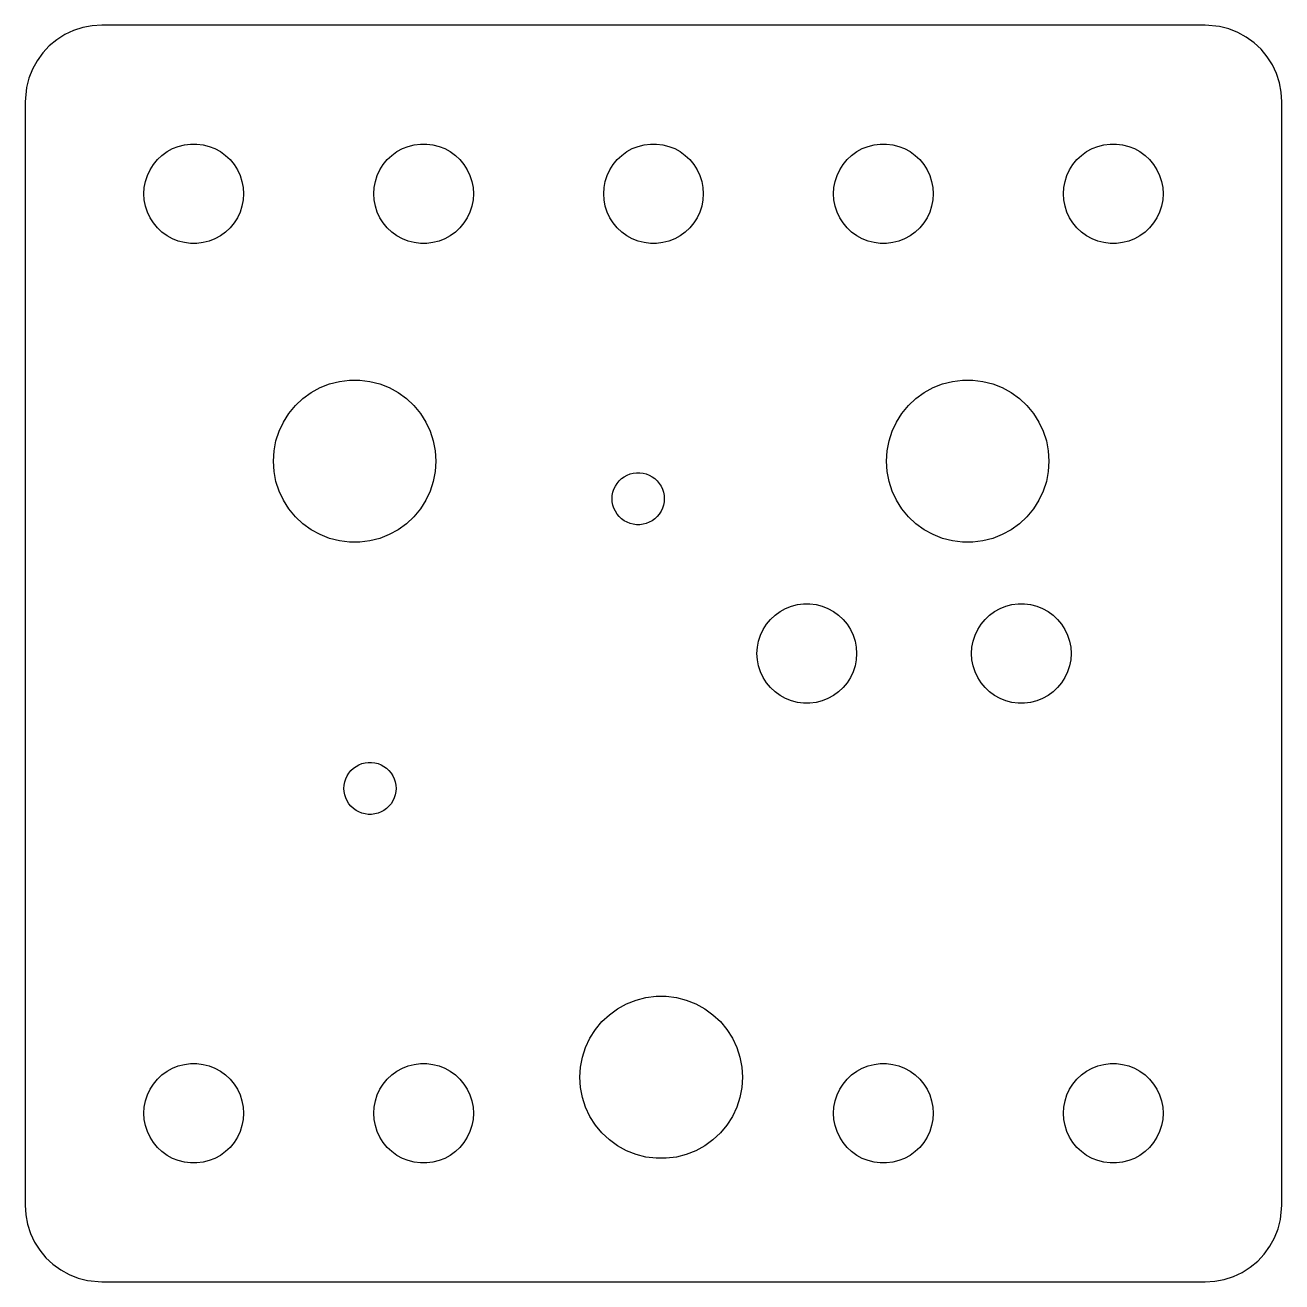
# Model space of a CAD drawing. Header units: metres. Extents: x -30 to 226, y -41 to 48.
# Drawn here: x 59 to 141, y -33.5 to 48.5 of the extents above; entities that cross this region are included whole.
import ezdxf

# ---------------------------------------------------------------- set-up
doc = ezdxf.new("R2010")
doc.units = ezdxf.units.M

msp = doc.modelspace()

# ---------------------------------------------------------------- linework, layer by layer
for p, q in [((63.3733, 48.4606), (62.7565, 48.3429)), ((64, 48.5), (63.3733, 48.4606)), ((136, 48.5), (64, 48.5)), ((136.937, 48.4114), (136, 48.5)), ((137.545, 48.2553), (136.937, 48.4114)), ((61.5912, 47.8815), (61.0611, 47.5451)), ((62.1594, 48.1489), (61.5912, 47.8815)), ((62.7565, 48.3429), (62.1594, 48.1489)), ((138.129, 48.0241), (137.545, 48.2553)), ((138.679, 47.7216), (138.129, 48.0241)), ((139.187, 47.3526), (138.679, 47.7216)), ((60.5773, 47.1448), (60.1474, 46.6871)), ((61.0611, 47.5451), (60.5773, 47.1448)), ((139.645, 46.9227), (139.187, 47.3526)), ((140.045, 46.4389), (139.645, 46.9227)), ((59.7784, 46.1791), (59.4759, 45.6289)), ((60.1474, 46.6871), (59.7784, 46.1791)), ((140.382, 45.9088), (140.045, 46.4389)), ((59.4759, 45.6289), (59.2447, 45.0451)), ((140.649, 45.3406), (140.382, 45.9088)), ((140.843, 44.7435), (140.649, 45.3406)), ((59.0886, 44.4369), (59, 43.5)), ((59.2447, 45.0451), (59.0886, 44.4369)), ((140.961, 44.1267), (140.843, 44.7435)), ((59, 43.5), (59, -28.5)), ((141, 43.5), (140.961, 44.1267)), ((141, -28.5), (141, 43.5)), ((67.9284, 40.0042), (68.2586, 40.2441)), ((68.2586, 40.2441), (68.6162, 40.4407)), ((68.6162, 40.4407), (68.9957, 40.5909)), ((68.9957, 40.5909), (69.391, 40.6924)), ((69.391, 40.6924), (69.7959, 40.7436)), ((69.7959, 40.7436), (70.2041, 40.7436)), ((70.2041, 40.7436), (70.609, 40.6924)), ((70.609, 40.6924), (71.0043, 40.5909)), ((71.0043, 40.5909), (71.3838, 40.4407)), ((71.3838, 40.4407), (71.7414, 40.2441)), ((71.7414, 40.2441), (72.0716, 40.0042)), ((82.9284, 40.0042), (83.2586, 40.2441)), ((83.2586, 40.2441), (83.6162, 40.4407)), ((83.6162, 40.4407), (83.9957, 40.5909)), ((83.9957, 40.5909), (84.391, 40.6924)), ((84.391, 40.6924), (84.7959, 40.7436)), ((84.7959, 40.7436), (85.2041, 40.7436)), ((85.2041, 40.7436), (85.609, 40.6924)), ((85.609, 40.6924), (86.0043, 40.5909)), ((86.0043, 40.5909), (86.3838, 40.4407)), ((86.3838, 40.4407), (86.7414, 40.2441)), ((86.7414, 40.2441), (87.0716, 40.0042)), ((97.9284, 40.0042), (98.2586, 40.2441)), ((98.2586, 40.2441), (98.6162, 40.4407)), ((98.6162, 40.4407), (98.9957, 40.5909)), ((98.9957, 40.5909), (99.391, 40.6924)), ((99.391, 40.6924), (99.7959, 40.7436)), ((99.7959, 40.7436), (100.204, 40.7436)), ((100.204, 40.7436), (100.609, 40.6924)), ((100.609, 40.6924), (101.004, 40.5909)), ((101.004, 40.5909), (101.384, 40.4407)), ((101.384, 40.4407), (101.741, 40.2441)), ((101.741, 40.2441), (102.072, 40.0042)), ((112.928, 40.0042), (113.259, 40.2441)), ((113.259, 40.2441), (113.616, 40.4407)), ((113.616, 40.4407), (113.996, 40.5909)), ((113.996, 40.5909), (114.391, 40.6924)), ((114.391, 40.6924), (114.796, 40.7436)), ((114.796, 40.7436), (115.204, 40.7436)), ((115.204, 40.7436), (115.609, 40.6924)), ((115.609, 40.6924), (116.004, 40.5909)), ((116.004, 40.5909), (116.384, 40.4407)), ((116.384, 40.4407), (116.741, 40.2441)), ((116.741, 40.2441), (117.072, 40.0042)), ((127.928, 40.0042), (128.259, 40.2441)), ((128.259, 40.2441), (128.616, 40.4407)), ((128.616, 40.4407), (128.996, 40.5909)), ((128.996, 40.5909), (129.391, 40.6924)), ((129.391, 40.6924), (129.796, 40.7436)), ((129.796, 40.7436), (130.204, 40.7436)), ((130.204, 40.7436), (130.609, 40.6924)), ((130.609, 40.6924), (131.004, 40.5909)), ((131.004, 40.5909), (131.384, 40.4407)), ((131.384, 40.4407), (131.741, 40.2441)), ((131.741, 40.2441), (132.072, 40.0042)), ((67.152, 39.0657), (67.3707, 39.4103)), ((67.3707, 39.4103), (67.6308, 39.7248)), ((67.6308, 39.7248), (67.9284, 40.0042)), ((72.0716, 40.0042), (72.3691, 39.7248)), ((72.3691, 39.7248), (72.6293, 39.4103)), ((72.6293, 39.4103), (72.848, 39.0657)), ((82.152, 39.0657), (82.3707, 39.4103)), ((82.3707, 39.4103), (82.6308, 39.7248)), ((82.6308, 39.7248), (82.9284, 40.0042)), ((87.0716, 40.0042), (87.3691, 39.7248)), ((87.3691, 39.7248), (87.6293, 39.4103)), ((87.6293, 39.4103), (87.848, 39.0657)), ((97.152, 39.0657), (97.3707, 39.4103)), ((97.3707, 39.4103), (97.6308, 39.7248)), ((97.6308, 39.7248), (97.9284, 40.0042)), ((102.072, 40.0042), (102.369, 39.7248)), ((102.369, 39.7248), (102.629, 39.4103)), ((102.629, 39.4103), (102.848, 39.0657)), ((112.152, 39.0657), (112.371, 39.4103)), ((112.371, 39.4103), (112.631, 39.7248)), ((112.631, 39.7248), (112.928, 40.0042)), ((117.072, 40.0042), (117.369, 39.7248)), ((117.369, 39.7248), (117.629, 39.4103)), ((117.629, 39.4103), (117.848, 39.0657)), ((127.152, 39.0657), (127.371, 39.4103)), ((127.371, 39.4103), (127.631, 39.7248)), ((127.631, 39.7248), (127.928, 40.0042)), ((132.072, 40.0042), (132.369, 39.7248)), ((132.369, 39.7248), (132.629, 39.4103)), ((132.629, 39.4103), (132.848, 39.0657)), ((66.8521, 38.3082), (66.9782, 38.6964)), ((66.9782, 38.6964), (67.152, 39.0657)), ((72.848, 39.0657), (73.0218, 38.6964)), ((73.0218, 38.6964), (73.1479, 38.3082)), ((81.8521, 38.3082), (81.9782, 38.6964)), ((81.9782, 38.6964), (82.152, 39.0657)), ((87.848, 39.0657), (88.0218, 38.6964)), ((88.0218, 38.6964), (88.1479, 38.3082)), ((96.8521, 38.3082), (96.9782, 38.6964)), ((96.9782, 38.6964), (97.152, 39.0657)), ((102.848, 39.0657), (103.022, 38.6964)), ((103.022, 38.6964), (103.148, 38.3082)), ((111.852, 38.3082), (111.978, 38.6964)), ((111.978, 38.6964), (112.152, 39.0657)), ((117.848, 39.0657), (118.022, 38.6964)), ((118.022, 38.6964), (118.148, 38.3082)), ((126.852, 38.3082), (126.978, 38.6964)), ((126.978, 38.6964), (127.152, 39.0657)), ((132.848, 39.0657), (133.022, 38.6964)), ((133.022, 38.6964), (133.148, 38.3082)), ((66.75, 37.5), (66.7756, 37.9073)), ((66.7756, 37.9073), (66.8521, 38.3082)), ((73.1479, 38.3082), (73.2244, 37.9073)), ((73.2244, 37.9073), (73.25, 37.5)), ((81.75, 37.5), (81.7756, 37.9073)), ((81.7756, 37.9073), (81.8521, 38.3082)), ((88.1479, 38.3082), (88.2244, 37.9073)), ((88.2244, 37.9073), (88.25, 37.5)), ((96.75, 37.5), (96.7756, 37.9073)), ((96.7756, 37.9073), (96.8521, 38.3082)), ((103.148, 38.3082), (103.224, 37.9073)), ((103.224, 37.9073), (103.25, 37.5)), ((111.75, 37.5), (111.776, 37.9073)), ((111.776, 37.9073), (111.852, 38.3082)), ((118.148, 38.3082), (118.224, 37.9073)), ((118.224, 37.9073), (118.25, 37.5)), ((126.75, 37.5), (126.776, 37.9073)), ((126.776, 37.9073), (126.852, 38.3082)), ((133.148, 38.3082), (133.224, 37.9073)), ((133.224, 37.9073), (133.25, 37.5)), ((66.7756, 37.0927), (66.75, 37.5)), ((66.8521, 36.6918), (66.7756, 37.0927)), ((73.2244, 37.0927), (73.1479, 36.6918)), ((73.25, 37.5), (73.2244, 37.0927)), ((81.7756, 37.0927), (81.75, 37.5)), ((81.8521, 36.6918), (81.7756, 37.0927)), ((88.2244, 37.0927), (88.1479, 36.6918)), ((88.25, 37.5), (88.2244, 37.0927)), ((96.7756, 37.0927), (96.75, 37.5)), ((96.8521, 36.6918), (96.7756, 37.0927)), ((103.224, 37.0927), (103.148, 36.6918)), ((103.25, 37.5), (103.224, 37.0927)), ((111.776, 37.0927), (111.75, 37.5)), ((111.852, 36.6918), (111.776, 37.0927)), ((118.224, 37.0927), (118.148, 36.6918)), ((118.25, 37.5), (118.224, 37.0927)), ((126.776, 37.0927), (126.75, 37.5)), ((126.852, 36.6918), (126.776, 37.0927)), ((133.224, 37.0927), (133.148, 36.6918)), ((133.25, 37.5), (133.224, 37.0927)), ((66.9782, 36.3036), (66.8521, 36.6918)), ((67.152, 35.9343), (66.9782, 36.3036)), ((73.0218, 36.3036), (72.848, 35.9343)), ((73.1479, 36.6918), (73.0218, 36.3036)), ((81.9782, 36.3036), (81.8521, 36.6918)), ((82.152, 35.9343), (81.9782, 36.3036)), ((88.0218, 36.3036), (87.848, 35.9343)), ((88.1479, 36.6918), (88.0218, 36.3036)), ((96.9782, 36.3036), (96.8521, 36.6918)), ((97.152, 35.9343), (96.9782, 36.3036)), ((103.022, 36.3036), (102.848, 35.9343)), ((103.148, 36.6918), (103.022, 36.3036)), ((111.978, 36.3036), (111.852, 36.6918)), ((112.152, 35.9343), (111.978, 36.3036)), ((118.022, 36.3036), (117.848, 35.9343)), ((118.148, 36.6918), (118.022, 36.3036)), ((126.978, 36.3036), (126.852, 36.6918)), ((127.152, 35.9343), (126.978, 36.3036)), ((133.022, 36.3036), (132.848, 35.9343)), ((133.148, 36.6918), (133.022, 36.3036)), ((67.3707, 35.5897), (67.152, 35.9343)), ((67.6308, 35.2752), (67.3707, 35.5897)), ((67.9284, 34.9958), (67.6308, 35.2752)), ((72.3691, 35.2752), (72.0716, 34.9958)), ((72.6293, 35.5897), (72.3691, 35.2752)), ((72.848, 35.9343), (72.6293, 35.5897)), ((82.3707, 35.5897), (82.152, 35.9343)), ((82.6308, 35.2752), (82.3707, 35.5897)), ((82.9284, 34.9958), (82.6308, 35.2752)), ((87.3691, 35.2752), (87.0716, 34.9958)), ((87.6293, 35.5897), (87.3691, 35.2752)), ((87.848, 35.9343), (87.6293, 35.5897)), ((97.3707, 35.5897), (97.152, 35.9343)), ((97.6308, 35.2752), (97.3707, 35.5897)), ((97.9284, 34.9958), (97.6308, 35.2752)), ((102.369, 35.2752), (102.072, 34.9958)), ((102.629, 35.5897), (102.369, 35.2752)), ((102.848, 35.9343), (102.629, 35.5897)), ((112.371, 35.5897), (112.152, 35.9343)), ((112.631, 35.2752), (112.371, 35.5897)), ((112.928, 34.9958), (112.631, 35.2752)), ((117.369, 35.2752), (117.072, 34.9958)), ((117.629, 35.5897), (117.369, 35.2752)), ((117.848, 35.9343), (117.629, 35.5897)), ((127.371, 35.5897), (127.152, 35.9343)), ((127.631, 35.2752), (127.371, 35.5897)), ((127.928, 34.9958), (127.631, 35.2752)), ((132.369, 35.2752), (132.072, 34.9958)), ((132.629, 35.5897), (132.369, 35.2752)), ((132.848, 35.9343), (132.629, 35.5897)), ((68.2586, 34.7559), (67.9284, 34.9958)), ((68.6162, 34.5593), (68.2586, 34.7559)), ((68.9957, 34.4091), (68.6162, 34.5593)), ((71.3838, 34.5593), (71.0043, 34.4091)), ((71.7414, 34.7559), (71.3838, 34.5593)), ((72.0716, 34.9958), (71.7414, 34.7559)), ((83.2586, 34.7559), (82.9284, 34.9958)), ((83.6162, 34.5593), (83.2586, 34.7559)), ((83.9957, 34.4091), (83.6162, 34.5593)), ((86.3838, 34.5593), (86.0043, 34.4091)), ((86.7414, 34.7559), (86.3838, 34.5593)), ((87.0716, 34.9958), (86.7414, 34.7559)), ((98.2586, 34.7559), (97.9284, 34.9958)), ((98.6162, 34.5593), (98.2586, 34.7559)), ((98.9957, 34.4091), (98.6162, 34.5593)), ((101.384, 34.5593), (101.004, 34.4091)), ((101.741, 34.7559), (101.384, 34.5593)), ((102.072, 34.9958), (101.741, 34.7559)), ((113.259, 34.7559), (112.928, 34.9958)), ((113.616, 34.5593), (113.259, 34.7559)), ((113.996, 34.4091), (113.616, 34.5593)), ((116.384, 34.5593), (116.004, 34.4091)), ((116.741, 34.7559), (116.384, 34.5593)), ((117.072, 34.9958), (116.741, 34.7559)), ((128.259, 34.7559), (127.928, 34.9958)), ((128.616, 34.5593), (128.259, 34.7559)), ((128.996, 34.4091), (128.616, 34.5593)), ((131.384, 34.5593), (131.004, 34.4091)), ((131.741, 34.7559), (131.384, 34.5593)), ((132.072, 34.9958), (131.741, 34.7559)), ((69.391, 34.3076), (68.9957, 34.4091)), ((69.7959, 34.2564), (69.391, 34.3076)), ((70.2041, 34.2564), (69.7959, 34.2564)), ((70.609, 34.3076), (70.2041, 34.2564)), ((71.0043, 34.4091), (70.609, 34.3076)), ((84.391, 34.3076), (83.9957, 34.4091)), ((84.7959, 34.2564), (84.391, 34.3076)), ((85.2041, 34.2564), (84.7959, 34.2564)), ((85.609, 34.3076), (85.2041, 34.2564)), ((86.0043, 34.4091), (85.609, 34.3076)), ((99.391, 34.3076), (98.9957, 34.4091)), ((99.7959, 34.2564), (99.391, 34.3076)), ((100.204, 34.2564), (99.7959, 34.2564)), ((100.609, 34.3076), (100.204, 34.2564)), ((101.004, 34.4091), (100.609, 34.3076)), ((114.391, 34.3076), (113.996, 34.4091)), ((114.796, 34.2564), (114.391, 34.3076)), ((115.204, 34.2564), (114.796, 34.2564)), ((115.609, 34.3076), (115.204, 34.2564)), ((116.004, 34.4091), (115.609, 34.3076)), ((129.391, 34.3076), (128.996, 34.4091)), ((129.796, 34.2564), (129.391, 34.3076)), ((130.204, 34.2564), (129.796, 34.2564)), ((130.609, 34.3076), (130.204, 34.2564)), ((131.004, 34.4091), (130.609, 34.3076)), ((77.6601, 24.5249), (78.2434, 24.8456)), ((78.2434, 24.8456), (78.8622, 25.0906)), ((78.8622, 25.0906), (79.5069, 25.2561)), ((79.5069, 25.2561), (80.1672, 25.3395)), ((80.1672, 25.3395), (80.8328, 25.3395)), ((80.8328, 25.3395), (81.4931, 25.2561)), ((81.4931, 25.2561), (82.1378, 25.0906)), ((82.1378, 25.0906), (82.7566, 24.8456)), ((82.7566, 24.8456), (83.3399, 24.5249)), ((117.66, 24.5249), (118.243, 24.8456)), ((118.243, 24.8456), (118.862, 25.0906)), ((118.862, 25.0906), (119.507, 25.2561)), ((119.507, 25.2561), (120.167, 25.3395)), ((120.167, 25.3395), (120.833, 25.3395)), ((120.833, 25.3395), (121.493, 25.2561)), ((121.493, 25.2561), (122.138, 25.0906)), ((122.138, 25.0906), (122.757, 24.8456)), ((122.757, 24.8456), (123.34, 24.5249)), ((76.6365, 23.6781), (77.1216, 24.1337)), ((77.1216, 24.1337), (77.6601, 24.5249)), ((83.3399, 24.5249), (83.8783, 24.1337)), ((83.8783, 24.1337), (84.3635, 23.6781)), ((116.636, 23.6781), (117.122, 24.1337)), ((117.122, 24.1337), (117.66, 24.5249)), ((123.34, 24.5249), (123.878, 24.1337)), ((123.878, 24.1337), (124.364, 23.6781)), ((75.8556, 22.6033), (76.2122, 23.1653)), ((76.2122, 23.1653), (76.6365, 23.6781)), ((84.3635, 23.6781), (84.7878, 23.1653)), ((84.7878, 23.1653), (85.1444, 22.6033)), ((115.856, 22.6033), (116.212, 23.1653)), ((116.212, 23.1653), (116.636, 23.6781)), ((124.364, 23.6781), (124.788, 23.1653)), ((124.788, 23.1653), (125.144, 22.6033)), ((75.5722, 22.0011), (75.8556, 22.6033)), ((85.1444, 22.6033), (85.4278, 22.0011)), ((115.572, 22.0011), (115.856, 22.6033)), ((125.144, 22.6033), (125.428, 22.0011)), ((75.2418, 20.7143), (75.3665, 21.3681)), ((75.3665, 21.3681), (75.5722, 22.0011)), ((85.4278, 22.0011), (85.6335, 21.3681)), ((85.6335, 21.3681), (85.7582, 20.7143)), ((115.242, 20.7143), (115.367, 21.3681)), ((115.367, 21.3681), (115.572, 22.0011)), ((125.428, 22.0011), (125.633, 21.3681)), ((125.633, 21.3681), (125.758, 20.7143)), ((75.2, 20.05), (75.2418, 20.7143)), ((85.7582, 20.7143), (85.8, 20.05)), ((115.2, 20.05), (115.242, 20.7143)), ((125.758, 20.7143), (125.8, 20.05)), ((75.2418, 19.3857), (75.2, 20.05)), ((85.8, 20.05), (85.7582, 19.3857)), ((115.242, 19.3857), (115.2, 20.05)), ((125.8, 20.05), (125.758, 19.3857)), ((75.3665, 18.7319), (75.2418, 19.3857)), ((85.7582, 19.3857), (85.6335, 18.7319)), ((97.7608, 18.7637), (97.9164, 18.9099)), ((97.9164, 18.9099), (98.0891, 19.0354)), ((98.0891, 19.0354), (98.2762, 19.1382)), ((98.2762, 19.1382), (98.4747, 19.2168)), ((98.4747, 19.2168), (98.6814, 19.2699)), ((98.6814, 19.2699), (98.8932, 19.2966)), ((98.8932, 19.2966), (99.1067, 19.2966)), ((99.1067, 19.2966), (99.3185, 19.2699)), ((99.3185, 19.2699), (99.5253, 19.2168)), ((99.5253, 19.2168), (99.7238, 19.1382)), ((99.7238, 19.1382), (99.9109, 19.0354)), ((99.9109, 19.0354), (100.084, 18.9099)), ((100.084, 18.9099), (100.239, 18.7637)), ((115.367, 18.7319), (115.242, 19.3857)), ((125.758, 19.3857), (125.633, 18.7319)), ((75.5722, 18.0989), (75.3665, 18.7319)), ((75.8556, 17.4967), (75.5722, 18.0989)), ((85.4278, 18.0989), (85.1444, 17.4967)), ((85.6335, 18.7319), (85.4278, 18.0989)), ((97.3534, 18.0228), (97.4194, 18.2258)), ((97.4194, 18.2258), (97.5103, 18.419)), ((97.5103, 18.419), (97.6247, 18.5992)), ((97.6247, 18.5992), (97.7608, 18.7637)), ((100.239, 18.7637), (100.375, 18.5992)), ((100.375, 18.5992), (100.49, 18.419)), ((100.49, 18.419), (100.581, 18.2258)), ((100.581, 18.2258), (100.647, 18.0228)), ((115.572, 18.0989), (115.367, 18.7319)), ((115.856, 17.4967), (115.572, 18.0989)), ((125.428, 18.0989), (125.144, 17.4967)), ((125.633, 18.7319), (125.428, 18.0989)), ((76.2122, 16.9347), (75.8556, 17.4967)), ((85.1444, 17.4967), (84.7878, 16.9347)), ((97.3, 17.6), (97.3134, 17.8131)), ((97.3134, 17.3869), (97.3, 17.6)), ((97.3134, 17.8131), (97.3534, 18.0228)), ((97.3534, 17.1772), (97.3134, 17.3869)), ((100.647, 18.0228), (100.687, 17.8131)), ((100.687, 17.3869), (100.647, 17.1772)), ((100.687, 17.8131), (100.7, 17.6)), ((100.7, 17.6), (100.687, 17.3869)), ((116.212, 16.9347), (115.856, 17.4967)), ((125.144, 17.4967), (124.788, 16.9347)), ((76.6365, 16.4219), (76.2122, 16.9347)), ((77.1216, 15.9663), (76.6365, 16.4219)), ((84.3635, 16.4219), (83.8783, 15.9663)), ((84.7878, 16.9347), (84.3635, 16.4219)), ((97.4194, 16.9742), (97.3534, 17.1772)), ((97.5103, 16.781), (97.4194, 16.9742)), ((97.6247, 16.6008), (97.5103, 16.781)), ((97.7608, 16.4363), (97.6247, 16.6008)), ((97.9164, 16.2901), (97.7608, 16.4363)), ((100.239, 16.4363), (100.084, 16.2901)), ((100.375, 16.6008), (100.239, 16.4363)), ((100.49, 16.781), (100.375, 16.6008)), ((100.581, 16.9742), (100.49, 16.781)), ((100.647, 17.1772), (100.581, 16.9742)), ((116.636, 16.4219), (116.212, 16.9347)), ((117.122, 15.9663), (116.636, 16.4219)), ((124.364, 16.4219), (123.878, 15.9663)), ((124.788, 16.9347), (124.364, 16.4219)), ((77.6601, 15.5751), (77.1216, 15.9663)), ((83.8783, 15.9663), (83.3399, 15.5751)), ((98.0891, 16.1646), (97.9164, 16.2901)), ((98.2762, 16.0618), (98.0891, 16.1646)), ((98.4747, 15.9832), (98.2762, 16.0618)), ((98.6814, 15.9301), (98.4747, 15.9832)), ((98.8932, 15.9034), (98.6814, 15.9301)), ((99.1067, 15.9034), (98.8932, 15.9034)), ((99.3185, 15.9301), (99.1067, 15.9034)), ((99.5253, 15.9832), (99.3185, 15.9301)), ((99.7238, 16.0618), (99.5253, 15.9832)), ((99.9109, 16.1646), (99.7238, 16.0618)), ((100.084, 16.2901), (99.9109, 16.1646)), ((117.66, 15.5751), (117.122, 15.9663)), ((123.878, 15.9663), (123.34, 15.5751)), ((78.2434, 15.2544), (77.6601, 15.5751)), ((78.8622, 15.0094), (78.2434, 15.2544)), ((79.5069, 14.8439), (78.8622, 15.0094)), ((80.1672, 14.7605), (79.5069, 14.8439)), ((80.8328, 14.7605), (80.1672, 14.7605)), ((81.4931, 14.8439), (80.8328, 14.7605)), ((82.1378, 15.0094), (81.4931, 14.8439)), ((82.7566, 15.2544), (82.1378, 15.0094)), ((83.3399, 15.5751), (82.7566, 15.2544)), ((118.243, 15.2544), (117.66, 15.5751)), ((118.862, 15.0094), (118.243, 15.2544)), ((119.507, 14.8439), (118.862, 15.0094)), ((120.167, 14.7605), (119.507, 14.8439)), ((120.833, 14.7605), (120.167, 14.7605)), ((121.493, 14.8439), (120.833, 14.7605)), ((122.138, 15.0094), (121.493, 14.8439)), ((122.757, 15.2544), (122.138, 15.0094)), ((123.34, 15.5751), (122.757, 15.2544)), ((108.996, 10.5909), (109.391, 10.6924)), ((109.391, 10.6924), (109.796, 10.7436)), ((109.796, 10.7436), (110.204, 10.7436)), ((110.204, 10.7436), (110.609, 10.6924)), ((110.609, 10.6924), (111.004, 10.5909)), ((122.996, 10.5909), (123.391, 10.6924)), ((123.391, 10.6924), (123.796, 10.7436)), ((123.796, 10.7436), (124.204, 10.7436)), ((124.204, 10.7436), (124.609, 10.6924)), ((124.609, 10.6924), (125.004, 10.5909)), ((107.631, 9.72478), (107.928, 10.0042)), ((107.928, 10.0042), (108.259, 10.2441)), ((108.259, 10.2441), (108.616, 10.4407)), ((108.616, 10.4407), (108.996, 10.5909)), ((111.004, 10.5909), (111.384, 10.4407)), ((111.384, 10.4407), (111.741, 10.2441)), ((111.741, 10.2441), (112.072, 10.0042)), ((112.072, 10.0042), (112.369, 9.72478)), ((121.631, 9.72478), (121.928, 10.0042)), ((121.928, 10.0042), (122.259, 10.2441)), ((122.259, 10.2441), (122.616, 10.4407)), ((122.616, 10.4407), (122.996, 10.5909)), ((125.004, 10.5909), (125.384, 10.4407)), ((125.384, 10.4407), (125.741, 10.2441)), ((125.741, 10.2441), (126.072, 10.0042)), ((126.072, 10.0042), (126.369, 9.72478)), ((106.978, 8.6964), (107.152, 9.06569)), ((107.152, 9.06569), (107.371, 9.41029)), ((107.371, 9.41029), (107.631, 9.72478)), ((112.369, 9.72478), (112.629, 9.41029)), ((112.629, 9.41029), (112.848, 9.06569)), ((112.848, 9.06569), (113.022, 8.6964)), ((120.978, 8.6964), (121.152, 9.06569)), ((121.152, 9.06569), (121.371, 9.41029)), ((121.371, 9.41029), (121.631, 9.72478)), ((126.369, 9.72478), (126.629, 9.41029)), ((126.629, 9.41029), (126.848, 9.06569)), ((126.848, 9.06569), (127.022, 8.6964)), ((106.776, 7.90732), (106.852, 8.30823)), ((106.852, 8.30823), (106.978, 8.6964)), ((113.022, 8.6964), (113.148, 8.30823)), ((113.148, 8.30823), (113.224, 7.90732)), ((120.776, 7.90732), (120.852, 8.30823)), ((120.852, 8.30823), (120.978, 8.6964)), ((127.022, 8.6964), (127.148, 8.30823)), ((127.148, 8.30823), (127.224, 7.90732)), ((106.75, 7.5), (106.776, 7.90732)), ((106.776, 7.09267), (106.75, 7.5)), ((113.224, 7.90732), (113.25, 7.5)), ((113.25, 7.5), (113.224, 7.09267)), ((120.75, 7.5), (120.776, 7.90732)), ((120.776, 7.09267), (120.75, 7.5)), ((127.224, 7.90732), (127.25, 7.5)), ((127.25, 7.5), (127.224, 7.09267)), ((106.852, 6.69176), (106.776, 7.09267)), ((106.978, 6.30359), (106.852, 6.69176)), ((113.148, 6.69176), (113.022, 6.30359)), ((113.224, 7.09267), (113.148, 6.69176)), ((120.852, 6.69176), (120.776, 7.09267)), ((120.978, 6.30359), (120.852, 6.69176)), ((127.148, 6.69176), (127.022, 6.30359)), ((127.224, 7.09267), (127.148, 6.69176)), ((107.152, 5.9343), (106.978, 6.30359)), ((107.371, 5.58969), (107.152, 5.9343)), ((112.848, 5.9343), (112.629, 5.58969)), ((113.022, 6.30359), (112.848, 5.9343)), ((121.152, 5.9343), (120.978, 6.30359)), ((121.371, 5.58969), (121.152, 5.9343)), ((126.848, 5.9343), (126.629, 5.58969)), ((127.022, 6.30359), (126.848, 5.9343)), ((107.631, 5.27521), (107.371, 5.58969)), ((107.928, 4.99582), (107.631, 5.27521)), ((108.259, 4.75592), (107.928, 4.99582)), ((112.072, 4.99582), (111.741, 4.75592)), ((112.369, 5.27521), (112.072, 4.99582)), ((112.629, 5.58969), (112.369, 5.27521)), ((121.631, 5.27521), (121.371, 5.58969)), ((121.928, 4.99582), (121.631, 5.27521)), ((122.259, 4.75592), (121.928, 4.99582)), ((126.072, 4.99582), (125.741, 4.75592)), ((126.369, 5.27521), (126.072, 4.99582)), ((126.629, 5.58969), (126.369, 5.27521)), ((108.616, 4.55931), (108.259, 4.75592)), ((108.996, 4.40906), (108.616, 4.55931)), ((109.391, 4.30756), (108.996, 4.40906)), ((109.796, 4.25641), (109.391, 4.30756)), ((110.204, 4.25641), (109.796, 4.25641)), ((110.609, 4.30756), (110.204, 4.25641)), ((111.004, 4.40906), (110.609, 4.30756)), ((111.384, 4.55931), (111.004, 4.40906)), ((111.741, 4.75592), (111.384, 4.55931)), ((122.616, 4.55931), (122.259, 4.75592)), ((122.996, 4.40906), (122.616, 4.55931)), ((123.391, 4.30756), (122.996, 4.40906)), ((123.796, 4.25641), (123.391, 4.30756)), ((124.204, 4.25641), (123.796, 4.25641)), ((124.609, 4.30756), (124.204, 4.25641)), ((125.004, 4.40906), (124.609, 4.30756)), ((125.384, 4.55931), (125.004, 4.40906)), ((125.741, 4.75592), (125.384, 4.55931)), ((80.2608, -0.13626), (80.4164, 0.00987)), ((80.4164, 0.00987), (80.5891, 0.13534)), ((80.5891, 0.13534), (80.7762, 0.23821)), ((80.7762, 0.23821), (80.9747, 0.31679)), ((80.9747, 0.31679), (81.1814, 0.36989)), ((81.1814, 0.36989), (81.3932, 0.39664)), ((81.3932, 0.39664), (81.6067, 0.39664)), ((81.6067, 0.39664), (81.8185, 0.36989)), ((81.8185, 0.36989), (82.0253, 0.31679)), ((82.0253, 0.31679), (82.2238, 0.23821)), ((82.2238, 0.23821), (82.4109, 0.13534)), ((82.4109, 0.13534), (82.5836, 0.00987)), ((82.5836, 0.00987), (82.7392, -0.13626)), ((79.8534, -0.87721), (79.9194, -0.67418)), ((79.9194, -0.67418), (80.0103, -0.48102)), ((80.0103, -0.48102), (80.1247, -0.30075)), ((80.1247, -0.30075), (80.2608, -0.13626)), ((82.7392, -0.13626), (82.8753, -0.30075)), ((82.8753, -0.30075), (82.9897, -0.48102)), ((82.9897, -0.48102), (83.0806, -0.67418)), ((83.0806, -0.67418), (83.1466, -0.87721)), ((79.8, -1.29999), (79.8134, -1.08693)), ((79.8134, -1.51306), (79.8, -1.29999)), ((79.8134, -1.08693), (79.8534, -0.87721)), ((79.8534, -1.72276), (79.8134, -1.51306)), ((83.1466, -0.87721), (83.1866, -1.08693)), ((83.1866, -1.51306), (83.1466, -1.72276)), ((83.1866, -1.08693), (83.2, -1.29999)), ((83.2, -1.29999), (83.1866, -1.51306)), ((79.9194, -1.9258), (79.8534, -1.72276)), ((80.0103, -2.11897), (79.9194, -1.9258)), ((80.1247, -2.29922), (80.0103, -2.11897)), ((80.2608, -2.46373), (80.1247, -2.29922)), ((82.8753, -2.29922), (82.7392, -2.46373)), ((82.9897, -2.11897), (82.8753, -2.29922)), ((83.0806, -1.9258), (82.9897, -2.11897)), ((83.1466, -1.72276), (83.0806, -1.9258)), ((80.4164, -2.60986), (80.2608, -2.46373)), ((80.5891, -2.73535), (80.4164, -2.60986)), ((80.7762, -2.8382), (80.5891, -2.73535)), ((80.9747, -2.91679), (80.7762, -2.8382)), ((81.1814, -2.96988), (80.9747, -2.91679)), ((81.3932, -2.99664), (81.1814, -2.96988)), ((81.6067, -2.99664), (81.3932, -2.99664)), ((81.8185, -2.96988), (81.6067, -2.99664)), ((82.0253, -2.91679), (81.8185, -2.96988)), ((82.2238, -2.8382), (82.0253, -2.91679)), ((82.4109, -2.73535), (82.2238, -2.8382)), ((82.5836, -2.60986), (82.4109, -2.73535)), ((82.7392, -2.46373), (82.5836, -2.60986)), ((97.6601, -15.675), (98.2434, -15.3544)), ((98.2434, -15.3544), (98.8622, -15.1094)), ((98.8622, -15.1094), (99.5069, -14.9439)), ((99.5069, -14.9439), (100.167, -14.8604)), ((100.167, -14.8604), (100.833, -14.8604)), ((100.833, -14.8604), (101.493, -14.9439)), ((101.493, -14.9439), (102.138, -15.1094)), ((102.138, -15.1094), (102.757, -15.3544)), ((102.757, -15.3544), (103.34, -15.675)), ((96.6365, -16.5219), (97.1216, -16.0663)), ((97.1216, -16.0663), (97.6601, -15.675)), ((103.34, -15.675), (103.878, -16.0663)), ((103.878, -16.0663), (104.364, -16.5219)), ((95.8556, -17.5967), (96.2122, -17.0347)), ((96.2122, -17.0347), (96.6365, -16.5219)), ((104.364, -16.5219), (104.788, -17.0347)), ((104.788, -17.0347), (105.144, -17.5967)), ((95.5722, -18.1989), (95.8556, -17.5967)), ((105.144, -17.5967), (105.428, -18.1989)), ((95.2418, -19.4857), (95.3665, -18.8319)), ((95.3665, -18.8319), (95.5722, -18.1989)), ((105.428, -18.1989), (105.633, -18.8319)), ((105.633, -18.8319), (105.758, -19.4857)), ((68.2586, -19.7559), (68.6162, -19.5593)), ((68.6162, -19.5593), (68.9957, -19.4091)), ((68.9957, -19.4091), (69.391, -19.3076)), ((69.391, -19.3076), (69.7959, -19.2564)), ((69.7959, -19.2564), (70.2041, -19.2564)), ((70.2041, -19.2564), (70.609, -19.3076)), ((70.609, -19.3076), (71.0043, -19.4091)), ((71.0043, -19.4091), (71.3838, -19.5593)), ((71.3838, -19.5593), (71.7414, -19.7559)), ((83.2586, -19.7559), (83.6162, -19.5593)), ((83.6162, -19.5593), (83.9957, -19.4091)), ((83.9957, -19.4091), (84.391, -19.3076)), ((84.391, -19.3076), (84.7959, -19.2564)), ((84.7959, -19.2564), (85.2041, -19.2564)), ((85.2041, -19.2564), (85.609, -19.3076)), ((85.609, -19.3076), (86.0043, -19.4091)), ((86.0043, -19.4091), (86.3838, -19.5593)), ((86.3838, -19.5593), (86.7414, -19.7559)), ((95.2, -20.15), (95.2418, -19.4857)), ((105.758, -19.4857), (105.8, -20.15)), ((113.259, -19.7559), (113.616, -19.5593)), ((113.616, -19.5593), (113.996, -19.4091)), ((113.996, -19.4091), (114.391, -19.3076)), ((114.391, -19.3076), (114.796, -19.2564)), ((114.796, -19.2564), (115.204, -19.2564)), ((115.204, -19.2564), (115.609, -19.3076)), ((115.609, -19.3076), (116.004, -19.4091)), ((116.004, -19.4091), (116.384, -19.5593)), ((116.384, -19.5593), (116.741, -19.7559)), ((128.259, -19.7559), (128.616, -19.5593)), ((128.616, -19.5593), (128.996, -19.4091)), ((128.996, -19.4091), (129.391, -19.3076)), ((129.391, -19.3076), (129.796, -19.2564)), ((129.796, -19.2564), (130.204, -19.2564)), ((130.204, -19.2564), (130.609, -19.3076)), ((130.609, -19.3076), (131.004, -19.4091)), ((131.004, -19.4091), (131.384, -19.5593)), ((131.384, -19.5593), (131.741, -19.7559)), ((67.3707, -20.5897), (67.6308, -20.2752)), ((67.6308, -20.2752), (67.9284, -19.9958)), ((67.9284, -19.9958), (68.2586, -19.7559)), ((71.7414, -19.7559), (72.0716, -19.9958)), ((72.0716, -19.9958), (72.3691, -20.2752)), ((72.3691, -20.2752), (72.6293, -20.5897)), ((82.3707, -20.5897), (82.6308, -20.2752)), ((82.6308, -20.2752), (82.9284, -19.9958)), ((82.9284, -19.9958), (83.2586, -19.7559)), ((86.7414, -19.7559), (87.0716, -19.9958)), ((87.0716, -19.9958), (87.3691, -20.2752)), ((87.3691, -20.2752), (87.6293, -20.5897)), ((95.2418, -20.8143), (95.2, -20.15)), ((105.8, -20.15), (105.758, -20.8143)), ((112.371, -20.5897), (112.631, -20.2752)), ((112.631, -20.2752), (112.928, -19.9958)), ((112.928, -19.9958), (113.259, -19.7559)), ((116.741, -19.7559), (117.072, -19.9958)), ((117.072, -19.9958), (117.369, -20.2752)), ((117.369, -20.2752), (117.629, -20.5897)), ((127.371, -20.5897), (127.631, -20.2752)), ((127.631, -20.2752), (127.928, -19.9958)), ((127.928, -19.9958), (128.259, -19.7559)), ((131.741, -19.7559), (132.072, -19.9958)), ((132.072, -19.9958), (132.369, -20.2752)), ((132.369, -20.2752), (132.629, -20.5897)), ((66.8521, -21.6918), (66.9782, -21.3036)), ((66.9782, -21.3036), (67.152, -20.9343)), ((67.152, -20.9343), (67.3707, -20.5897)), ((72.6293, -20.5897), (72.848, -20.9343)), ((72.848, -20.9343), (73.0218, -21.3036)), ((73.0218, -21.3036), (73.1479, -21.6918)), ((81.8521, -21.6918), (81.9782, -21.3036)), ((81.9782, -21.3036), (82.152, -20.9343)), ((82.152, -20.9343), (82.3707, -20.5897)), ((87.6293, -20.5897), (87.848, -20.9343)), ((87.848, -20.9343), (88.0218, -21.3036)), ((88.0218, -21.3036), (88.1479, -21.6918)), ((95.3665, -21.468), (95.2418, -20.8143)), ((105.758, -20.8143), (105.633, -21.468)), ((111.852, -21.6918), (111.978, -21.3036)), ((111.978, -21.3036), (112.152, -20.9343)), ((112.152, -20.9343), (112.371, -20.5897)), ((117.629, -20.5897), (117.848, -20.9343)), ((117.848, -20.9343), (118.022, -21.3036)), ((118.022, -21.3036), (118.148, -21.6918)), ((126.852, -21.6918), (126.978, -21.3036)), ((126.978, -21.3036), (127.152, -20.9343)), ((127.152, -20.9343), (127.371, -20.5897)), ((132.629, -20.5897), (132.848, -20.9343)), ((132.848, -20.9343), (133.022, -21.3036)), ((133.022, -21.3036), (133.148, -21.6918)), ((66.75, -22.5), (66.7756, -22.0927)), ((66.7756, -22.0927), (66.8521, -21.6918)), ((73.1479, -21.6918), (73.2244, -22.0927)), ((73.2244, -22.0927), (73.25, -22.5)), ((81.75, -22.5), (81.7756, -22.0927)), ((81.7756, -22.0927), (81.8521, -21.6918)), ((88.1479, -21.6918), (88.2244, -22.0927)), ((88.2244, -22.0927), (88.25, -22.5)), ((95.5722, -22.1011), (95.3665, -21.468)), ((95.8556, -22.7033), (95.5722, -22.1011)), ((105.428, -22.1011), (105.144, -22.7033)), ((105.633, -21.468), (105.428, -22.1011)), ((111.75, -22.5), (111.776, -22.0927)), ((111.776, -22.0927), (111.852, -21.6918)), ((118.148, -21.6918), (118.224, -22.0927)), ((118.224, -22.0927), (118.25, -22.5)), ((126.75, -22.5), (126.776, -22.0927)), ((126.776, -22.0927), (126.852, -21.6918)), ((133.148, -21.6918), (133.224, -22.0927)), ((133.224, -22.0927), (133.25, -22.5)), ((66.7756, -22.9073), (66.75, -22.5)), ((66.8521, -23.3082), (66.7756, -22.9073)), ((73.2244, -22.9073), (73.1479, -23.3082)), ((73.25, -22.5), (73.2244, -22.9073)), ((81.7756, -22.9073), (81.75, -22.5)), ((81.8521, -23.3082), (81.7756, -22.9073)), ((88.2244, -22.9073), (88.1479, -23.3082)), ((88.25, -22.5), (88.2244, -22.9073)), ((96.2122, -23.2653), (95.8556, -22.7033)), ((105.144, -22.7033), (104.788, -23.2653)), ((111.776, -22.9073), (111.75, -22.5)), ((111.852, -23.3082), (111.776, -22.9073)), ((118.224, -22.9073), (118.148, -23.3082)), ((118.25, -22.5), (118.224, -22.9073)), ((126.776, -22.9073), (126.75, -22.5)), ((126.852, -23.3082), (126.776, -22.9073)), ((133.224, -22.9073), (133.148, -23.3082)), ((133.25, -22.5), (133.224, -22.9073)), ((66.9782, -23.6964), (66.8521, -23.3082)), ((67.152, -24.0657), (66.9782, -23.6964)), ((73.0218, -23.6964), (72.848, -24.0657)), ((73.1479, -23.3082), (73.0218, -23.6964)), ((81.9782, -23.6964), (81.8521, -23.3082)), ((82.152, -24.0657), (81.9782, -23.6964)), ((88.0218, -23.6964), (87.848, -24.0657)), ((88.1479, -23.3082), (88.0218, -23.6964)), ((96.6365, -23.7781), (96.2122, -23.2653)), ((97.1216, -24.2337), (96.6365, -23.7781)), ((104.364, -23.7781), (103.878, -24.2337)), ((104.788, -23.2653), (104.364, -23.7781)), ((111.978, -23.6964), (111.852, -23.3082)), ((112.152, -24.0657), (111.978, -23.6964)), ((118.022, -23.6964), (117.848, -24.0657)), ((118.148, -23.3082), (118.022, -23.6964)), ((126.978, -23.6964), (126.852, -23.3082)), ((127.152, -24.0657), (126.978, -23.6964)), ((133.022, -23.6964), (132.848, -24.0657)), ((133.148, -23.3082), (133.022, -23.6964)), ((67.3707, -24.4103), (67.152, -24.0657)), ((67.6308, -24.7248), (67.3707, -24.4103)), ((72.6293, -24.4103), (72.3691, -24.7248)), ((72.848, -24.0657), (72.6293, -24.4103)), ((82.3707, -24.4103), (82.152, -24.0657)), ((82.6308, -24.7248), (82.3707, -24.4103)), ((87.6293, -24.4103), (87.3691, -24.7248)), ((87.848, -24.0657), (87.6293, -24.4103)), ((97.6601, -24.6249), (97.1216, -24.2337)), ((103.878, -24.2337), (103.34, -24.6249)), ((112.371, -24.4103), (112.152, -24.0657)), ((112.631, -24.7248), (112.371, -24.4103)), ((117.629, -24.4103), (117.369, -24.7248)), ((117.848, -24.0657), (117.629, -24.4103)), ((127.371, -24.4103), (127.152, -24.0657)), ((127.631, -24.7248), (127.371, -24.4103)), ((132.629, -24.4103), (132.369, -24.7248)), ((132.848, -24.0657), (132.629, -24.4103)), ((67.9284, -25.0042), (67.6308, -24.7248)), ((68.2586, -25.2441), (67.9284, -25.0042)), ((68.6162, -25.4407), (68.2586, -25.2441)), ((71.7414, -25.2441), (71.3838, -25.4407)), ((72.0716, -25.0042), (71.7414, -25.2441)), ((72.3691, -24.7248), (72.0716, -25.0042)), ((82.9284, -25.0042), (82.6308, -24.7248)), ((83.2586, -25.2441), (82.9284, -25.0042)), ((83.6162, -25.4407), (83.2586, -25.2441)), ((86.7414, -25.2441), (86.3838, -25.4407)), ((87.0716, -25.0042), (86.7414, -25.2441)), ((87.3691, -24.7248), (87.0716, -25.0042)), ((98.2434, -24.9456), (97.6601, -24.6249)), ((98.8622, -25.1906), (98.2434, -24.9456)), ((99.5069, -25.3561), (98.8622, -25.1906)), ((100.167, -25.4395), (99.5069, -25.3561)), ((101.493, -25.3561), (100.833, -25.4395)), ((102.138, -25.1906), (101.493, -25.3561)), ((102.757, -24.9456), (102.138, -25.1906)), ((103.34, -24.6249), (102.757, -24.9456)), ((112.928, -25.0042), (112.631, -24.7248)), ((113.259, -25.2441), (112.928, -25.0042)), ((113.616, -25.4407), (113.259, -25.2441)), ((116.741, -25.2441), (116.384, -25.4407)), ((117.072, -25.0042), (116.741, -25.2441)), ((117.369, -24.7248), (117.072, -25.0042)), ((127.928, -25.0042), (127.631, -24.7248)), ((128.259, -25.2441), (127.928, -25.0042)), ((128.616, -25.4407), (128.259, -25.2441)), ((131.741, -25.2441), (131.384, -25.4407)), ((132.072, -25.0042), (131.741, -25.2441)), ((132.369, -24.7248), (132.072, -25.0042)), ((68.9957, -25.5909), (68.6162, -25.4407)), ((69.391, -25.6924), (68.9957, -25.5909)), ((69.7959, -25.7436), (69.391, -25.6924)), ((70.2041, -25.7436), (69.7959, -25.7436)), ((70.609, -25.6924), (70.2041, -25.7436)), ((71.0043, -25.5909), (70.609, -25.6924)), ((71.3838, -25.4407), (71.0043, -25.5909)), ((83.9957, -25.5909), (83.6162, -25.4407)), ((84.391, -25.6924), (83.9957, -25.5909)), ((84.7959, -25.7436), (84.391, -25.6924)), ((85.2041, -25.7436), (84.7959, -25.7436)), ((85.609, -25.6924), (85.2041, -25.7436)), ((86.0043, -25.5909), (85.609, -25.6924)), ((86.3838, -25.4407), (86.0043, -25.5909)), ((100.833, -25.4395), (100.167, -25.4395)), ((113.996, -25.5909), (113.616, -25.4407)), ((114.391, -25.6924), (113.996, -25.5909)), ((114.796, -25.7436), (114.391, -25.6924)), ((115.204, -25.7436), (114.796, -25.7436)), ((115.609, -25.6924), (115.204, -25.7436)), ((116.004, -25.5909), (115.609, -25.6924)), ((116.384, -25.4407), (116.004, -25.5909)), ((128.996, -25.5909), (128.616, -25.4407)), ((129.391, -25.6924), (128.996, -25.5909)), ((129.796, -25.7436), (129.391, -25.6924)), ((130.204, -25.7436), (129.796, -25.7436)), ((130.609, -25.6924), (130.204, -25.7436)), ((131.004, -25.5909), (130.609, -25.6924)), ((131.384, -25.4407), (131.004, -25.5909)), ((59, -28.5), (59.0394, -29.1267)), ((140.911, -29.4369), (141, -28.5)), ((59.0394, -29.1267), (59.1571, -29.7435)), ((140.755, -30.0451), (140.911, -29.4369)), ((59.1571, -29.7435), (59.3511, -30.3406)), ((140.524, -30.6289), (140.755, -30.0451)), ((59.3511, -30.3406), (59.6185, -30.9088)), ((59.6185, -30.9088), (59.9549, -31.4389)), ((140.222, -31.1791), (140.524, -30.6289)), ((59.9549, -31.4389), (60.3552, -31.9227)), ((60.3552, -31.9227), (60.8129, -32.3526)), ((139.423, -32.1448), (139.853, -31.6871)), ((139.853, -31.6871), (140.222, -31.1791)), ((60.8129, -32.3526), (61.3209, -32.7216)), ((61.3209, -32.7216), (61.8711, -33.0241)), ((138.409, -32.8815), (138.939, -32.5451)), ((138.939, -32.5451), (139.423, -32.1448)), ((61.8711, -33.0241), (62.4549, -33.2553)), ((62.4549, -33.2553), (63.0631, -33.4114)), ((63.0631, -33.4114), (64, -33.5)), ((64, -33.5), (136, -33.5)), ((136, -33.5), (136.627, -33.4606)), ((136.627, -33.4606), (137.243, -33.3429)), ((137.243, -33.3429), (137.841, -33.1489)), ((137.841, -33.1489), (138.409, -32.8815))]:
    msp.add_line(p, q)

doc.saveas('drawing.dxf')
